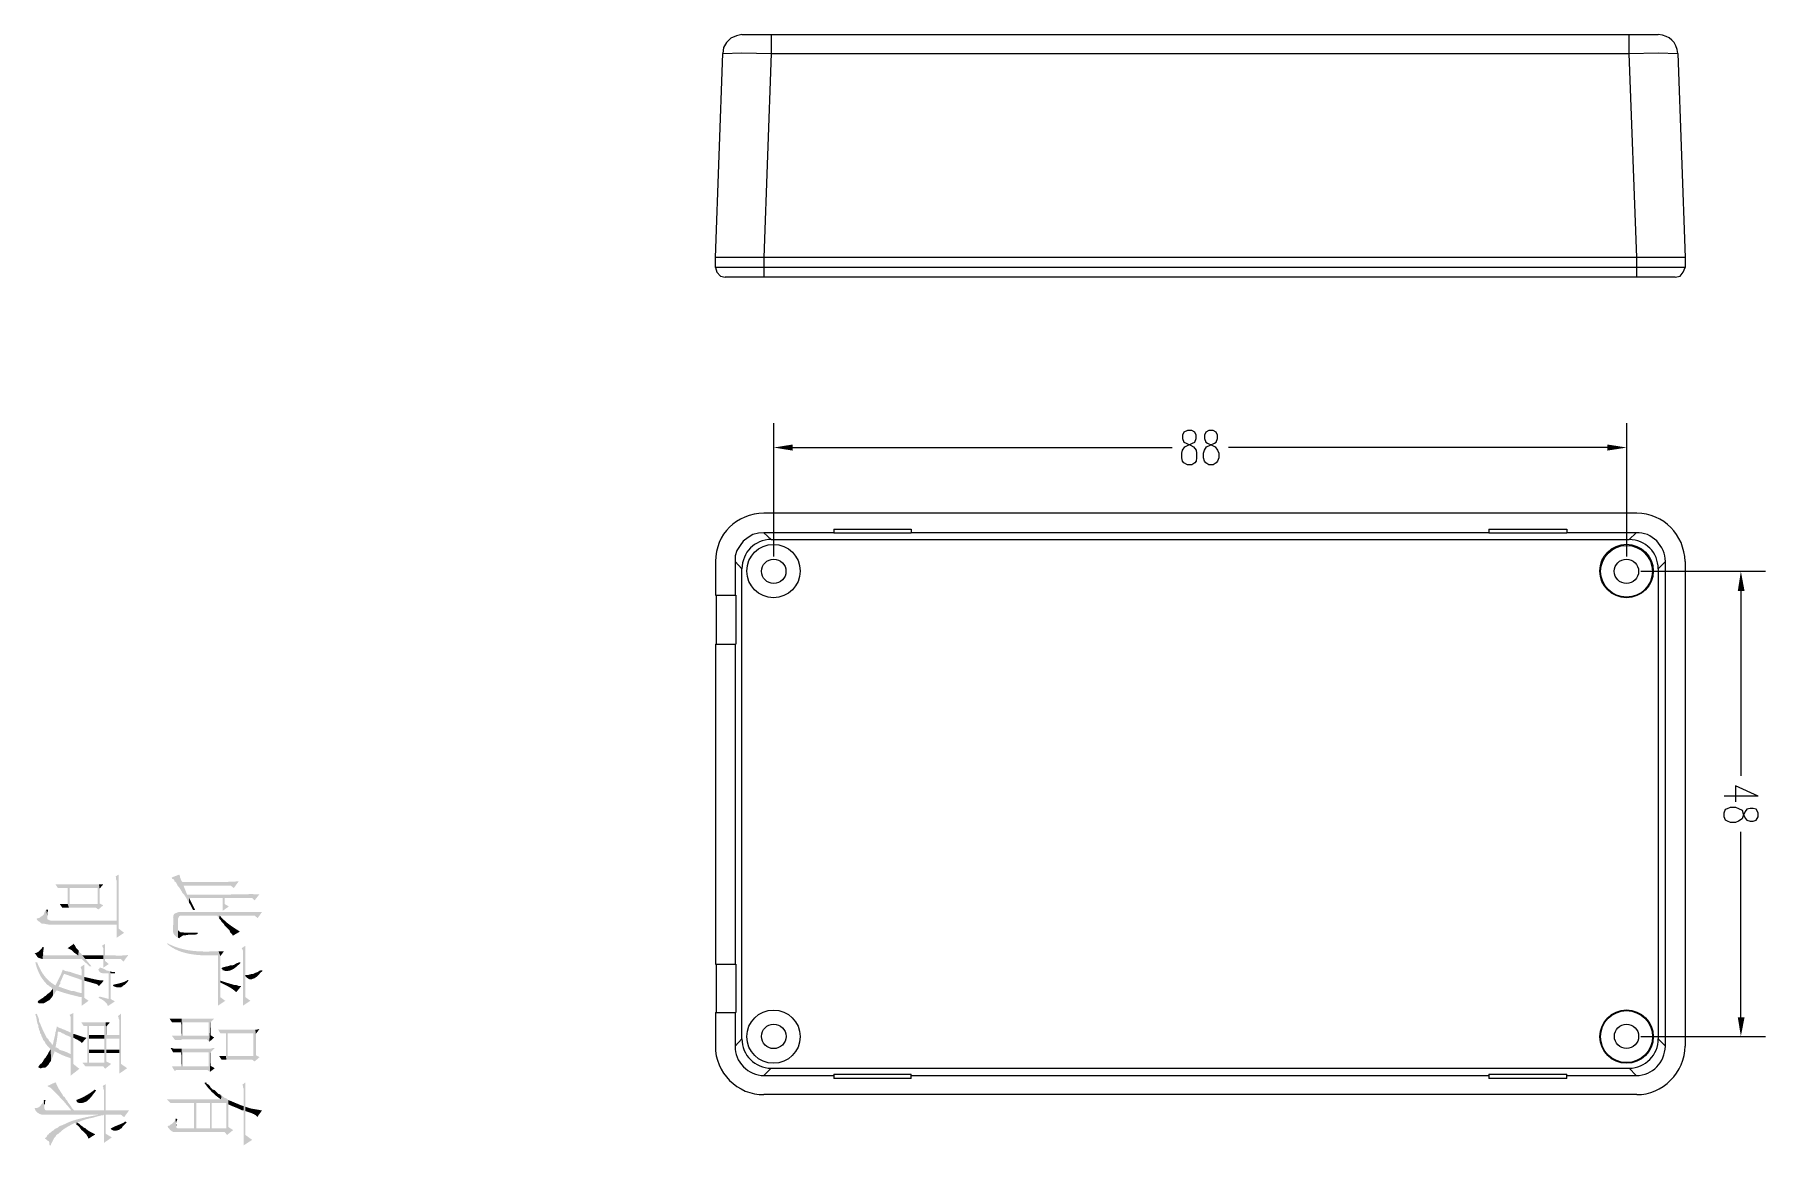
# Model space of a CAD drawing. Header units: millimetres. Extents: x 0 to 168, y 0 to 262.
# Drawn here: x 0 to 119.5, y 55.8 to 132.5 of the extents above; entities that cross this region are included whole.
import ezdxf

# ---------------------------------------------------------------- set-up
doc = ezdxf.new("R2010")
doc.units = ezdxf.units.MM

msp = doc.modelspace()

# ---------------------------------------------------------------- hatches: boundary and pattern name
h = msp.add_hatch(color=0)
h.dxf.hatch_style = 2
h.paths.add_polyline_path([(52.366333, 104.224842), (52.366333, 103.801509), (51.054, 104.013175)])
h = msp.add_hatch(color=0)
h.dxf.hatch_style = 2
h.paths.add_polyline_path([(108.627333, 104.224842), (108.627333, 103.801509), (109.982, 104.013175)])
h = msp.add_hatch(color=0)
h.dxf.hatch_style = 2
h.paths.add_polyline_path([(118.11, 94.107175), (117.644333, 94.107175), (117.856, 95.461842)])
h = msp.add_hatch(color=0)
h.dxf.hatch_style = 2
h.paths.add_polyline_path([(6.180667, 70.485175), (5.799667, 70.781509), (5.799667, 74.506842), (5.588, 74.379842), (5.630333, 74.295175), (5.630333, 74.168175), (5.672667, 74.083509), (5.672667, 70.146509)])
h = msp.add_hatch(color=0)
h.dxf.hatch_style = 2
h.paths.add_polyline_path([(14.097, 74.041175), (13.626011, 74.013644), (13.143723, 73.998792), (12.653522, 73.993457), (12.158795, 73.994476), (11.662926, 73.998687), (11.169303, 74.002926), (10.68131, 74.004032), (10.202333, 73.998842), (10.117667, 74.125842), (10.075333, 74.252842), (10.033, 74.337509), (10.033, 74.422175), (9.990667, 74.464509), (9.990667, 74.506842), (9.440333, 74.295175), (9.482667, 74.295175), (9.482667, 74.252842), (9.525, 74.210509), (9.567333, 74.210509), (9.652, 74.125842), (9.652, 74.041175), (9.736667, 73.998842), (9.779, 73.956509), (9.906, 73.702509), (10.009816, 73.587663), (10.092531, 73.460812), (10.166648, 73.327809), (10.244667, 73.194509), (10.287, 73.744842), (13.546667, 73.744842), (13.758333, 73.575509)])
h = msp.add_hatch(color=0)
h.dxf.hatch_style = 2
h.paths.add_polyline_path([(4.402667, 72.093842), (4.360333, 72.474842), (2.413, 72.474842), (2.413, 73.829509), (1.439333, 73.829509), (1.608667, 73.575509), (2.286, 73.575509), (2.286, 72.474842), (2.370667, 72.220842), (4.233333, 72.220842)])
h = msp.add_hatch(color=0)
h.dxf.hatch_style = 2
h.paths.add_polyline_path([(4.741333, 72.390175), (4.487333, 72.517175), (4.487333, 73.533175), (4.445, 73.829509), (2.413, 73.829509), (2.413, 73.575509), (4.360333, 73.575509), (4.360333, 72.474842), (4.402667, 72.093842)])
h = msp.add_hatch(color=0)
h.dxf.hatch_style = 2
h.paths.add_polyline_path([(4.741333, 73.829509), (4.445, 73.829509), (4.487333, 73.533175)])
h = msp.add_hatch(color=0)
h.dxf.hatch_style = 2
h.paths.add_polyline_path([(13.419667, 72.305509), (13.123333, 72.474842), (13.123333, 72.898175), (13.081, 73.109842), (10.541, 73.109842), (10.287, 73.744842), (10.244667, 73.194509), (10.329333, 73.109842), (10.498667, 72.855842), (10.583333, 72.686509), (10.668, 72.559509), (10.668, 72.898175), (12.996333, 72.898175), (12.996333, 72.009175)])
h = msp.add_hatch(color=0)
h.dxf.hatch_style = 2
h.paths.add_polyline_path([(15.536333, 73.152175), (14.911884, 73.155135), (14.307079, 73.150985), (13.703068, 73.136846), (13.081, 73.109842), (13.123333, 72.898175), (15.028333, 72.898175), (15.197667, 72.728842)])
h = msp.add_hatch(color=0)
h.dxf.hatch_style = 2
h.paths.add_polyline_path([(5.672667, 71.035509), (5.672667, 71.331842), (1.100667, 71.331842), (0.973667, 71.374175), (0.889, 71.416509), (0.889, 71.543509), (0.804333, 72.093842), (0.719667, 71.966842), (0.677333, 71.882175), (0.635, 71.755175), (0.550333, 71.670509), (0.46175, 71.611783), (0.408533, 71.572844), (0.378096, 71.548407), (0.357849, 71.53319), (0.335204, 71.521908), (0.297574, 71.509278), (0.232368, 71.490017), (0.127, 71.458842), (0.169333, 71.374175), (0.254, 71.289509), (0.338667, 71.247175), (0.423333, 71.162509), (0.508, 71.120175), (0.667196, 71.108037), (0.825103, 71.079429), (0.983208, 71.050028), (1.143, 71.035509)])
h = msp.add_hatch(color=0)
h.dxf.hatch_style = 2
h.paths.add_polyline_path([(0.931333, 72.093842), (0.804333, 72.093842), (0.889, 71.543509), (0.889, 71.924509), (0.931333, 72.009175)])
h = msp.add_hatch(color=0)
h.dxf.hatch_style = 2
h.paths.add_polyline_path([(2.370667, 72.220842), (2.286, 72.474842), (1.735667, 72.474842), (1.905, 72.220842), (2.201333, 72.220842)])
h = msp.add_hatch(color=0)
h.dxf.hatch_style = 2
h.paths.add_polyline_path([(15.705667, 71.924509), (9.948333, 71.924509), (9.867429, 71.886766), (9.795933, 71.860364), (9.733897, 71.838219), (9.681369, 71.813251), (9.638399, 71.778378), (9.605036, 71.726518), (9.581331, 71.650588), (9.567333, 71.543509), (9.580411, 71.433337), (9.585025, 71.324868), (9.58322, 71.218389), (9.57704, 71.114189), (9.568531, 71.012556), (9.559737, 70.91378), (9.552703, 70.818147), (9.549474, 70.725946), (9.552095, 70.637466), (9.56261, 70.552995), (9.583065, 70.472822), (9.615504, 70.397234), (9.661972, 70.326521), (9.724514, 70.26097), (9.805175, 70.20087), (9.906, 70.146509), (9.906, 71.458842), (9.990667, 71.628175), (10.075333, 71.670509), (12.615333, 71.670509), (12.657667, 71.585842), (12.742333, 71.501175), (12.784667, 71.670509), (15.197667, 71.670509), (15.409333, 71.501175)])
h = msp.add_hatch(color=0)
h.dxf.hatch_style = 2
h.paths.add_polyline_path([(11.091333, 72.051509), (10.668, 72.898175), (10.668, 72.559509), (10.752667, 72.432509), (10.922, 72.093842), (10.964333, 72.051509)])
h = msp.add_hatch(color=0)
h.dxf.hatch_style = 2
h.paths.add_polyline_path([(11.260667, 70.400509), (11.260667, 70.485175), (10.329333, 70.485175), (10.244667, 70.527509), (10.075333, 70.527509), (9.948333, 70.612175), (9.906, 70.654509), (9.906, 71.458842), (9.906, 70.146509), (9.990667, 70.104175), (10.075333, 70.188842), (10.202333, 70.273509), (10.287, 70.315842), (10.414, 70.315842), (10.526014, 70.334706), (10.612404, 70.347559), (10.682077, 70.355467), (10.743935, 70.359498), (10.806886, 70.360718), (10.879832, 70.360193), (10.97168, 70.35899), (11.091333, 70.358175)])
h = msp.add_hatch(color=0)
h.dxf.hatch_style = 2
h.paths.add_polyline_path([(14.181667, 70.569842), (13.967424, 70.705834), (13.777549, 70.827844), (13.605516, 70.94309), (13.444802, 71.058792), (13.288884, 71.182166), (13.131238, 71.320432), (12.96534, 71.480806), (12.784667, 71.670509), (12.742333, 71.501175), (12.784667, 71.416509), (12.869333, 71.331842), (12.911667, 71.247175), (13.081, 71.077842), (13.123333, 70.993175), (13.462, 70.654509), (13.504333, 70.527509), (13.631333, 70.400509), (13.673667, 70.315842), (13.673667, 70.273509)])
h = msp.add_hatch(color=0)
h.dxf.hatch_style = 2
h.paths.add_polyline_path([(0.635, 69.511509), (0.550333, 69.511509), (0.508, 69.426842), (0.254, 69.172842), (0.084667, 69.088175), (0, 69.088175), (0.096848, 68.962492), (0.156385, 68.876922), (0.19326, 68.821804), (0.222118, 68.787476), (0.257607, 68.764278), (0.314375, 68.742547), (0.407068, 68.712622), (0.550333, 68.664842), (0.592667, 69.172842), (0.592667, 69.257509), (0.635, 69.384509)])
h = msp.add_hatch(color=0)
h.dxf.hatch_style = 2
h.paths.add_polyline_path([(3.048, 69.257509), (2.878667, 69.426842), (2.794, 69.596175), (2.709333, 69.680842), (2.709333, 69.723175), (2.286, 69.426842), (2.54, 69.299842), (2.709333, 69.130509), (2.963333, 68.961175), (3.005667, 68.918842)])
h = msp.add_hatch(color=0)
h.dxf.hatch_style = 2
h.paths.add_polyline_path([(5.122333, 68.326175), (4.868333, 68.537842), (4.868333, 69.723175), (4.656667, 69.596175), (4.741333, 69.426842), (4.741333, 68.072175)])
h = msp.add_hatch(color=0)
h.dxf.hatch_style = 2
h.paths.add_polyline_path([(13.165667, 65.786175), (12.827, 66.040175), (12.827, 68.876509), (12.7, 69.215175), (12.240444, 69.195317), (11.793471, 69.188535), (11.356454, 69.200199), (10.926762, 69.23568), (10.501767, 69.300348), (10.078839, 69.399573), (9.655349, 69.538725), (9.228667, 69.723175), (9.228667, 69.765509), (9.144, 69.723175), (9.330575, 69.577914), (9.524839, 69.451128), (9.726087, 69.341571), (9.933616, 69.248), (10.146722, 69.169169), (10.364701, 69.103833), (10.586849, 69.050748), (10.812462, 69.008668), (11.040838, 68.976349), (11.271271, 68.952545), (11.503058, 68.936013), (11.735495, 68.925506), (11.967878, 68.919781), (12.199503, 68.917591), (12.429668, 68.917693), (12.657667, 68.918842), (12.657667, 65.447509)])
h = msp.add_hatch(color=0)
h.dxf.hatch_style = 2
h.paths.add_polyline_path([(14.901333, 65.786175), (14.562667, 66.040175), (14.562667, 69.596175), (14.308667, 69.426842), (14.393333, 69.257509), (14.393333, 65.447509)])
h = msp.add_hatch(color=0)
h.dxf.hatch_style = 2
h.paths.add_polyline_path([(3.259667, 66.040175), (3.259667, 66.336509), (3.132667, 66.336509), (2.963333, 66.378842), (2.709333, 66.463509), (2.54, 66.463509), (1.905, 66.675175), (1.820333, 66.717509), (1.693333, 66.759842), (1.651, 66.759842), (1.608667, 67.183175), (1.439333, 66.844509), (1.203635, 66.99696), (0.997115, 67.161297), (0.816178, 67.338525), (0.657225, 67.529647), (0.516661, 67.735669), (0.390889, 67.957594), (0.276312, 68.196428), (0.169333, 68.453175), (0.042333, 68.453175), (0.091691, 68.282742), (0.134375, 68.141959), (0.174232, 68.02145), (0.215106, 67.911838), (0.260842, 67.803747), (0.315284, 67.687802), (0.382277, 67.554625), (0.465667, 67.394842), (0.628121, 67.17881), (0.804333, 66.971509), (0.889, 66.886842), (0.973667, 66.844509), (1.058333, 66.759842), (1.143, 66.717509), (1.227667, 66.632842), (1.27, 66.632842), (1.27, 66.167175), (1.354667, 66.251842), (1.397, 66.336509), (1.481667, 66.463509), (1.524, 66.505842), (1.748968, 66.426971), (1.956643, 66.359858), (2.153016, 66.301575), (2.344076, 66.249196), (2.535814, 66.199793), (2.734221, 66.15044), (2.945286, 66.09821), (3.175, 66.040175)])
h = msp.add_hatch(color=0)
h.dxf.hatch_style = 2
h.paths.add_polyline_path([(3.937, 68.156842), (3.302, 68.918842), (3.217333, 69.045842), (3.090333, 69.130509), (3.048, 69.257509), (3.005667, 68.918842), (0.719667, 68.918842), (0.635, 68.961175), (0.635, 69.003509), (0.592667, 69.088175), (0.592667, 69.172842), (0.550333, 68.664842), (3.259667, 68.664842), (3.81, 68.156842)])
h = msp.add_hatch(color=0)
h.dxf.hatch_style = 2
h.paths.add_polyline_path([(3.725333, 65.786175), (3.429, 65.997842), (3.429, 68.283842), (3.175, 68.114509), (3.259667, 67.902842), (3.259667, 65.447509)])
h = msp.add_hatch(color=0)
h.dxf.hatch_style = 2
h.paths.add_polyline_path([(4.741333, 68.664842), (4.741333, 68.918842), (3.302, 68.918842), (3.513667, 68.664842)])
h = msp.add_hatch(color=0)
h.dxf.hatch_style = 2
h.paths.add_polyline_path([(6.477, 68.961175), (6.320222, 68.933109), (6.130693, 68.918147), (5.91846, 68.912992), (5.693569, 68.914344), (5.466064, 68.918904), (5.245993, 68.923373), (5.043401, 68.924452), (4.868333, 68.918842), (4.868333, 68.664842), (5.969, 68.664842), (6.138333, 68.495509)])
h = msp.add_hatch(color=0)
h.dxf.hatch_style = 2
h.paths.add_polyline_path([(13.081, 69.215175), (12.7, 69.215175), (12.827, 68.876509)])
h = msp.add_hatch(color=0)
h.dxf.hatch_style = 2
h.paths.add_polyline_path([(14.224, 68.410842), (14.139333, 68.453175), (14.054667, 68.410842), (13.927667, 68.368509), (13.800667, 68.283842), (13.673667, 68.241509), (13.546667, 68.241509), (13.292667, 68.156842), (13.250333, 68.156842), (13.081, 68.114509), (12.954, 68.072175), (12.911667, 68.029842), (12.911667, 67.987509), (12.996333, 67.945175), (12.996333, 67.902842), (13.179208, 67.851889), (13.353306, 67.848768), (13.518813, 67.885913), (13.675916, 67.955759), (13.8248, 68.05074), (13.965651, 68.163291), (14.098656, 68.285847)])
h = msp.add_hatch(color=0)
h.dxf.hatch_style = 2
h.paths.add_polyline_path([(3.259667, 67.225509), (3.259667, 67.521842), (2.921397, 67.62278), (2.582333, 67.733509), (2.503667, 67.767592), (2.421649, 67.790344), (2.337852, 67.806341), (2.253853, 67.82016), (2.171227, 67.836376), (2.091548, 67.859566), (2.016392, 67.894307), (1.947333, 67.945175), (1.905, 67.818175), (1.862667, 67.733509), (1.820333, 67.606509), (1.608667, 67.183175), (1.651, 66.759842), (1.735667, 66.929175), (1.778, 66.971509), (1.778, 67.098509), (1.820333, 67.183175), (1.882279, 67.305743), (1.926167, 67.416009), (1.970054, 67.526274), (2.032, 67.648842)])
h = msp.add_hatch(color=0)
h.dxf.hatch_style = 2
h.paths.add_polyline_path([(4.783667, 67.183175), (4.443214, 67.215719), (4.10554, 67.279748), (3.768262, 67.358991), (3.429, 67.437175), (3.429, 67.479509), (3.429, 67.183175), (4.318, 66.929175), (4.445, 66.802175)])
h = msp.add_hatch(color=0)
h.dxf.hatch_style = 2
h.paths.add_polyline_path([(5.207, 67.818175), (5.08, 67.860509), (4.995333, 67.860509), (4.868333, 67.945175), (4.699, 68.029842), (4.572, 68.072175), (4.487333, 68.072175), (4.487333, 68.029842), (4.402667, 67.945175), (4.452935, 67.831934), (4.520522, 67.757056), (4.602437, 67.713003), (4.695693, 67.692234), (4.797299, 67.687206), (4.904267, 67.690381), (5.013608, 67.694218), (5.122333, 67.691175), (5.122333, 65.913175)])
h = msp.add_hatch(color=0)
h.dxf.hatch_style = 2
h.paths.add_polyline_path([(5.545667, 65.743842), (5.249333, 65.913175), (5.249333, 67.691175), (5.207, 67.818175), (5.122333, 65.913175), (4.487333, 66.082509), (4.402667, 65.997842), (4.656667, 65.870842), (4.783667, 65.786175), (4.995333, 65.574509), (5.037667, 65.489842), (5.037667, 65.405175)])
h = msp.add_hatch(color=0)
h.dxf.hatch_style = 2
h.paths.add_polyline_path([(5.545667, 67.691175), (5.545667, 67.775842), (5.376333, 67.775842), (5.207, 67.818175), (5.249333, 67.691175)])
h = msp.add_hatch(color=0)
h.dxf.hatch_style = 2
h.paths.add_polyline_path([(6.519333, 67.183175), (6.434667, 67.225509), (6.311631, 67.150576), (6.185727, 67.092175), (6.057821, 67.046698), (5.928783, 67.010535), (5.799481, 66.980077), (5.670782, 66.951714), (5.543554, 66.921839), (5.418667, 66.886842), (5.418667, 66.844509), (5.461, 66.802175), (5.545667, 66.759842), (5.672667, 66.717509), (5.969, 66.717509), (6.096, 66.802175), (6.138333, 66.844509), (6.223, 66.886842), (6.392333, 67.056175), (6.477, 67.183175)])
h = msp.add_hatch(color=0)
h.dxf.hatch_style = 2
h.paths.add_polyline_path([(14.266333, 66.802175), (14.097, 66.802175), (14.012333, 66.844509), (13.885333, 66.886842), (13.758333, 66.886842), (13.290285, 67.030775), (12.827, 67.183175), (12.827, 67.056175), (12.958839, 66.990116), (13.103705, 66.917302), (13.255904, 66.838452), (13.409745, 66.754286), (13.559534, 66.665522), (13.699579, 66.572881), (13.824188, 66.477081), (13.927667, 66.378842)])
h = msp.add_hatch(color=0)
h.dxf.hatch_style = 2
h.paths.add_polyline_path([(15.748, 67.860509), (15.663333, 67.902842), (15.536333, 67.860509), (15.409333, 67.775842), (15.282333, 67.733509), (15.113, 67.648842), (15.028333, 67.648842), (14.859, 67.606509), (14.732, 67.564175), (14.562667, 67.564175), (14.562667, 67.479509), (14.647333, 67.394842), (14.774333, 67.310175), (14.859, 67.267842), (14.986, 67.267842), (15.070667, 67.310175), (15.168085, 67.338471), (15.256553, 67.38573), (15.337968, 67.4475), (15.414228, 67.519328), (15.48723, 67.596762), (15.558873, 67.67535), (15.631052, 67.750638), (15.705667, 67.818175)])
h = msp.add_hatch(color=0)
h.dxf.hatch_style = 2
h.paths.add_polyline_path([(1.27, 66.167175), (1.27, 66.632842), (1.165913, 66.501813), (1.094333, 66.418777), (1.044804, 66.369385), (1.006872, 66.339287), (0.97008, 66.314133), (0.923975, 66.279574), (0.8581, 66.22126), (0.762, 66.124842), (0.677333, 66.082509), (0.592667, 65.997842), (0.508, 65.955509), (0.254, 65.786175), (0.211667, 65.701509), (0.296333, 65.616842), (0.635, 65.616842), (0.719667, 65.659175), (0.841753, 65.736126), (0.923908, 65.783513), (0.977728, 65.812685), (1.014809, 65.834991), (1.046747, 65.861778), (1.085139, 65.904394), (1.14158, 65.974189), (1.227667, 66.082509)])
h = msp.add_hatch(color=0)
h.dxf.hatch_style = 2
h.paths.add_polyline_path([(2.497667, 61.806842), (2.497667, 63.584842), (2.497667, 62.103175), (2.409219, 62.139932), (2.334799, 62.173918), (2.268688, 62.205805), (2.20517, 62.236261), (2.138526, 62.265956), (2.063039, 62.29556), (1.972992, 62.325744), (1.862667, 62.357175), (1.735667, 62.399509), (1.651, 62.484175), (1.481667, 62.568842), (1.439333, 62.568842), (1.439333, 63.627175), (1.432115, 63.537335), (1.412875, 63.429085), (1.385631, 63.30859), (1.354402, 63.182014), (1.323206, 63.05552), (1.296061, 62.935273), (1.276987, 62.827437), (1.27, 62.738175), (1.185333, 62.780509), (1.143, 62.865175), (1.016, 62.992175), (0.931333, 63.161509), (0.846667, 63.203842), (0.635, 63.627175), (0.569516, 63.765122), (0.501121, 63.920334), (0.436166, 64.077132), (0.381, 64.219842), (0.296333, 64.389175), (0.296333, 64.516175), (0.254, 64.643175), (0.211667, 64.727842), (0.169333, 64.854842), (0.169333, 64.897175), (0.042333, 64.854842), (0.082031, 64.755352), (0.109885, 64.652783), (0.129925, 64.549279), (0.146182, 64.446987), (0.162688, 64.348051), (0.183472, 64.254618), (0.212566, 64.168833), (0.254, 64.092842), (0.254, 63.965842), (0.296333, 63.881175), (0.296333, 63.796509), (0.381, 63.627175), (0.381, 63.542509), (0.423333, 63.500175), (0.465667, 63.415509), (0.465667, 63.330842), (0.508, 63.288509), (0.550333, 63.203842), (0.592667, 63.076842), (0.677333, 62.992175), (0.762, 62.822842), (0.846667, 62.738175), (0.889, 62.653509), (1.100667, 62.441842), (1.143, 61.679842), (1.185333, 61.764509), (1.227667, 61.891509), (1.27, 61.976175), (1.312333, 62.103175), (1.354667, 62.187842), (1.354667, 62.314842), (1.592858, 62.184683), (1.870869, 62.052508), (2.155362, 61.935082), (2.413, 61.849175)])
h = msp.add_hatch(color=0)
h.dxf.hatch_style = 2
h.paths.add_polyline_path([(3.090333, 61.087175), (2.667, 61.425842), (2.667, 64.939509), (2.413, 64.812509), (2.497667, 64.643175), (2.497667, 60.621509)])
h = msp.add_hatch(color=0)
h.dxf.hatch_style = 2
h.paths.add_polyline_path([(6.392333, 61.129509), (5.969, 61.425842), (5.969, 64.897175), (5.757333, 64.727842), (5.799667, 64.643175), (5.799667, 64.558509), (5.842, 64.473842), (5.842, 60.748509)])
h = msp.add_hatch(color=0)
h.dxf.hatch_style = 2
h.paths.add_polyline_path([(10.16, 64.558509), (9.313333, 64.558509), (9.482667, 64.304509), (10.117667, 64.304509), (10.117667, 63.373175)])
h = msp.add_hatch(color=0)
h.dxf.hatch_style = 2
h.paths.add_polyline_path([(12.065, 64.558509), (10.16, 64.558509), (10.117667, 63.373175), (9.482667, 63.373175), (9.694333, 63.076842), (10.075333, 63.076842), (10.202333, 63.119175), (10.244667, 64.304509), (12.022667, 64.304509), (12.022667, 63.373175)])
h = msp.add_hatch(color=0)
h.dxf.hatch_style = 2
h.paths.add_polyline_path([(12.403667, 64.558509), (12.065, 64.558509), (12.022667, 63.373175), (10.244667, 63.373175), (10.244667, 64.304509), (10.202333, 63.119175), (11.049, 63.119175), (11.895667, 63.119175), (12.065, 62.949842), (12.149667, 64.304509)])
h = msp.add_hatch(color=0)
h.dxf.hatch_style = 2
h.paths.add_polyline_path([(118.11, 64.643175), (117.644333, 64.643175), (117.856, 63.330842)])
h = msp.add_hatch(color=0)
h.dxf.hatch_style = 2
h.paths.add_polyline_path([(2.497667, 63.584842), (2.328333, 63.669509), (2.201333, 63.711842), (2.032, 63.796509), (1.905, 63.838842), (1.820333, 63.881175), (1.693333, 63.923509), (1.608667, 63.965842), (1.566333, 64.008175), (1.524, 64.008175), (1.524, 63.923509), (1.481667, 63.796509), (1.481667, 63.711842), (1.439333, 63.627175), (1.439333, 62.568842), (1.464088, 62.683621), (1.490596, 62.817418), (1.517468, 62.963981), (1.543315, 63.117059), (1.566747, 63.270401), (1.586376, 63.417758), (1.600812, 63.552877), (1.608667, 63.669509), (1.778, 63.627175), (1.905, 63.542509), (2.032, 63.500175), (2.159, 63.415509), (2.286, 63.373175), (2.455333, 63.288509), (2.497667, 63.288509), (2.497667, 62.103175)])
h = msp.add_hatch(color=0)
h.dxf.hatch_style = 2
h.paths.add_polyline_path([(3.598333, 63.246175), (3.512143, 63.247004), (3.40365, 63.268946), (3.279686, 63.305861), (3.147086, 63.351612), (3.012684, 63.400057), (2.883313, 63.445059), (2.765807, 63.480478), (2.667, 63.500175), (2.667, 63.246175), (2.822906, 63.157374), (2.979208, 63.082134), (3.127573, 62.993663), (3.259667, 62.865175)])
h = msp.add_hatch(color=0)
h.dxf.hatch_style = 2
h.paths.add_polyline_path([(3.683, 64.304509), (3.217333, 64.304509), (3.386667, 64.050509), (3.640667, 64.050509), (3.640667, 61.510509)])
h = msp.add_hatch(color=0)
h.dxf.hatch_style = 2
h.paths.add_polyline_path([(5.291667, 61.425842), (4.953, 61.595175), (4.953, 63.161509), (4.910667, 64.304509), (3.683, 64.304509), (3.640667, 61.510509), (3.302, 61.510509), (3.513667, 61.256509), (3.725333, 61.256509), (3.767667, 64.050509), (4.826, 64.050509), (4.826, 61.510509), (4.868333, 61.087175)])
h = msp.add_hatch(color=0)
h.dxf.hatch_style = 2
h.paths.add_polyline_path([(4.868333, 61.087175), (4.826, 61.510509), (3.767667, 61.510509), (3.767667, 64.050509), (3.725333, 61.256509), (4.741333, 61.256509)])
h = msp.add_hatch(color=0)
h.dxf.hatch_style = 2
h.paths.add_polyline_path([(4.826, 63.415509), (3.767667, 63.415509), (3.767667, 63.161509), (4.826, 63.161509), (4.826, 62.399509)])
h = msp.add_hatch(color=0)
h.dxf.hatch_style = 2
h.paths.add_polyline_path([(4.826, 62.187842), (4.826, 63.415509), (4.826, 62.399509), (3.767667, 62.399509), (3.767667, 63.415509), (3.767667, 62.187842)])
h = msp.add_hatch(color=0)
h.dxf.hatch_style = 2
h.paths.add_polyline_path([(5.207, 64.304509), (4.910667, 64.304509), (4.953, 63.161509), (4.953, 64.008175)])
h = msp.add_hatch(color=0)
h.dxf.hatch_style = 2
h.paths.add_polyline_path([(5.842, 63.415509), (4.953, 63.415509), (4.953, 64.008175), (4.953, 63.161509), (5.842, 63.161509), (5.842, 62.399509)])
h = msp.add_hatch(color=0)
h.dxf.hatch_style = 2
h.paths.add_polyline_path([(5.842, 62.187842), (5.842, 63.415509), (5.842, 62.399509), (4.953, 62.399509), (4.953, 62.187842)])
h = msp.add_hatch(color=0)
h.dxf.hatch_style = 2
h.paths.add_polyline_path([(12.403667, 63.246175), (12.149667, 63.415509), (12.149667, 64.304509), (12.065, 62.949842)])
h = msp.add_hatch(color=0)
h.dxf.hatch_style = 2
h.paths.add_polyline_path([(15.197667, 61.595175), (15.113, 61.976175), (13.335, 61.976175), (13.335, 63.796509), (12.7, 63.796509), (12.657667, 63.838842), (12.827, 63.542509), (13.208, 63.542509), (13.208, 61.976175), (13.250333, 61.722175), (15.028333, 61.722175)])
h = msp.add_hatch(color=0)
h.dxf.hatch_style = 2
h.paths.add_polyline_path([(15.536333, 61.891509), (15.282333, 62.018509), (15.282333, 63.500175), (15.24, 63.796509), (13.335, 63.796509), (13.335, 63.542509), (15.113, 63.542509), (15.113, 61.976175), (15.197667, 61.595175)])
h = msp.add_hatch(color=0)
h.dxf.hatch_style = 2
h.paths.add_polyline_path([(15.536333, 63.838842), (15.367, 63.796509), (15.24, 63.796509), (15.282333, 63.500175)])
h = msp.add_hatch(color=0)
h.dxf.hatch_style = 2
h.paths.add_polyline_path([(1.143, 61.679842), (1.100667, 62.441842), (0.991791, 62.254781), (0.887677, 62.06825), (0.773642, 61.888598), (0.635, 61.722175), (0.594031, 61.628579), (0.5461, 61.5539), (0.493737, 61.49298), (0.439473, 61.440659), (0.385837, 61.391777), (0.335359, 61.341175), (0.29057, 61.283694), (0.254, 61.214175), (0.296333, 61.171842), (0.381, 61.129509), (0.465667, 61.129509), (0.592667, 61.171842), (0.719667, 61.171842), (0.804333, 61.214175), (0.869909, 61.272811), (0.916914, 61.322969), (0.950557, 61.367313), (0.976048, 61.408512), (0.998595, 61.449231), (1.023408, 61.492137), (1.055696, 61.539896), (1.100667, 61.595175)])
h = msp.add_hatch(color=0)
h.dxf.hatch_style = 2
h.paths.add_polyline_path([(10.16, 62.484175), (9.609667, 62.484175), (9.482667, 62.526509), (9.398, 62.526509), (9.567333, 62.230175), (10.117667, 62.230175), (10.117667, 61.256509)])
h = msp.add_hatch(color=0)
h.dxf.hatch_style = 2
h.paths.add_polyline_path([(12.065, 62.484175), (10.16, 62.484175), (10.117667, 61.256509), (9.482667, 61.256509), (9.652, 60.960175), (9.736667, 60.960175), (9.779, 61.002509), (10.202333, 61.002509), (10.244667, 62.230175), (12.022667, 62.230175), (12.022667, 61.256509)])
h = msp.add_hatch(color=0)
h.dxf.hatch_style = 2
h.paths.add_polyline_path([(12.446, 62.526509), (12.319, 62.526509), (12.192, 62.484175), (12.065, 62.484175), (12.022667, 61.256509), (10.244667, 61.256509), (10.244667, 62.230175), (10.202333, 61.002509), (11.006667, 61.002509), (11.938, 61.002509), (12.107333, 60.875509), (12.149667, 62.230175)])
h = msp.add_hatch(color=0)
h.dxf.hatch_style = 2
h.paths.add_polyline_path([(12.446, 61.129509), (12.149667, 61.298842), (12.149667, 62.230175), (12.107333, 60.875509)])
h = msp.add_hatch(color=0)
h.dxf.hatch_style = 2
h.paths.add_polyline_path([(13.250333, 61.722175), (13.208, 61.976175), (12.742333, 61.976175), (12.911667, 61.722175), (13.123333, 61.722175)])
h = msp.add_hatch(color=0)
h.dxf.hatch_style = 2
h.paths.add_polyline_path([(2.582333, 58.377842), (2.491019, 58.527315), (2.402946, 58.639647), (2.3199, 58.748077), (2.243667, 58.885842), (2.159, 58.970509), (2.074333, 59.139842), (1.989667, 59.182175), (1.947333, 59.266842), (1.651, 59.732509), (1.625757, 59.775514), (1.598282, 59.83095), (1.569517, 59.894018), (1.540404, 59.959918), (1.511887, 60.02385), (1.484908, 60.081014), (1.460409, 60.126612), (1.439333, 60.155842), (0.889, 59.901842), (0.944569, 59.856119), (0.986879, 59.829148), (1.021426, 59.812793), (1.053703, 59.798919), (1.089205, 59.779389), (1.133425, 59.746068), (1.191859, 59.69082), (1.27, 59.605509), (1.693333, 59.182175), (1.798323, 59.063278), (1.907514, 58.953311), (2.015447, 58.841359), (2.116667, 58.716509), (2.335212, 58.463038), (2.54, 58.208509)])
h = msp.add_hatch(color=0)
h.dxf.hatch_style = 2
h.paths.add_polyline_path([(5.334, 56.345842), (4.910667, 56.599842), (4.910667, 60.028842), (4.699, 59.901842), (4.741333, 59.817175), (4.741333, 59.732509), (4.783667, 59.605509), (4.783667, 55.964842)])
h = msp.add_hatch(color=0)
h.dxf.hatch_style = 2
h.paths.add_polyline_path([(12.911667, 59.224509), (12.827, 59.266842), (12.827, 59.309175), (12.7, 59.351509), (12.446, 59.605509), (12.319, 59.647842), (12.149667, 59.817175), (12.107333, 59.901842), (12.022667, 59.986509), (11.938, 60.028842), (11.853333, 60.113509), (11.853333, 60.155842), (11.726333, 60.113509), (11.96044, 59.798638), (12.243991, 59.488166), (12.554463, 59.204615), (12.869333, 58.970509)])
h = msp.add_hatch(color=0)
h.dxf.hatch_style = 2
h.paths.add_polyline_path([(15.028333, 56.176509), (14.562667, 56.515175), (14.562667, 60.155842), (14.351, 59.986509), (14.393333, 59.901842), (14.393333, 59.817175), (14.435667, 59.732509), (14.435667, 55.795509)])
h = msp.add_hatch(color=0)
h.dxf.hatch_style = 2
h.paths.add_polyline_path([(4.783667, 57.912175), (4.783667, 58.208509), (2.751667, 58.208509), (2.582333, 58.377842), (2.54, 58.208509), (0.804333, 58.208509), (0.719667, 58.250842), (0.677333, 58.335509), (0.677333, 58.420175), (0.635, 58.928175), (0.592667, 58.801175), (0.550333, 58.716509), (0.465667, 58.631842), (0.423333, 58.547175), (0.337145, 58.463815), (0.233892, 58.405755), (0.119526, 58.376072), (0, 58.377842), (0.036678, 58.260813), (0.1016, 58.149639), (0.189805, 58.057316), (0.296333, 57.996842), (0.381, 57.954509), (0.508, 57.912175), (4.402667, 57.912175), (4.445, 57.827509), (4.614333, 57.869842), (4.741333, 57.869842)])
h = msp.add_hatch(color=0)
h.dxf.hatch_style = 2
h.paths.add_polyline_path([(0.762, 58.928175), (0.635, 58.928175), (0.677333, 58.420175), (0.677333, 58.589509), (0.719667, 58.674175), (0.719667, 58.801175)])
h = msp.add_hatch(color=0)
h.dxf.hatch_style = 2
h.paths.add_polyline_path([(4.233333, 59.605509), (4.148667, 59.647842), (3.851407, 59.42665), (3.541977, 59.234298), (3.218392, 59.068801), (2.878667, 58.928175), (2.915001, 58.824221), (2.983475, 58.758131), (3.075678, 58.724312), (3.183202, 58.71717), (3.297639, 58.731112), (3.410578, 58.760545), (3.513613, 58.799875), (3.598333, 58.843509), (3.776481, 58.995197), (3.933428, 59.177016), (4.081578, 59.371997), (4.233333, 59.563175)])
h = msp.add_hatch(color=0)
h.dxf.hatch_style = 2
h.paths.add_polyline_path([(11.133667, 58.970509), (9.144, 58.970509), (9.398, 58.716509), (11.006667, 58.716509), (11.006667, 56.980842)])
h = msp.add_hatch(color=0)
h.dxf.hatch_style = 2
h.paths.add_polyline_path([(13.292667, 56.515175), (13.250333, 56.980842), (12.234333, 56.980842), (12.234333, 58.716509), (12.149667, 58.970509), (12.107333, 56.980842), (11.176, 56.980842), (11.176, 58.716509), (11.133667, 58.970509), (11.006667, 56.980842), (9.863667, 56.980842), (9.779, 57.023175), (9.779, 57.107842), (9.736667, 57.658175), (9.694333, 57.531175), (9.652, 57.446509), (9.482667, 57.277175), (9.398, 57.234842), (9.313333, 57.150175), (9.228667, 57.150175), (9.186333, 57.107842), (9.228667, 57.023175), (9.313333, 56.938509), (9.355667, 56.853842), (9.440333, 56.811509), (9.482667, 56.769175), (9.567333, 56.726842), (13.123333, 56.726842)])
h = msp.add_hatch(color=0)
h.dxf.hatch_style = 2
h.paths.add_polyline_path([(12.149667, 58.970509), (11.133667, 58.970509), (11.176, 58.716509), (12.107333, 58.716509), (12.107333, 56.980842)])
h = msp.add_hatch(color=0)
h.dxf.hatch_style = 2
h.paths.add_polyline_path([(13.716, 56.853842), (13.377333, 57.065509), (13.377333, 58.928175), (13.292667, 59.012842), (13.208, 59.055175), (13.081, 59.097509), (12.996333, 59.182175), (12.911667, 59.224509), (12.869333, 58.970509), (12.149667, 58.970509), (12.234333, 58.716509), (13.250333, 58.716509), (13.250333, 56.980842), (13.292667, 56.515175)])
h = msp.add_hatch(color=0)
h.dxf.hatch_style = 2
h.paths.add_polyline_path([(14.435667, 58.208509), (14.435667, 58.504842), (14.169149, 58.602192), (13.906368, 58.713201), (13.643653, 58.825864), (13.377333, 58.928175), (13.377333, 58.631842), (13.619609, 58.525413), (13.865357, 58.425996), (14.11051, 58.323668), (14.351, 58.208509)])
h = msp.add_hatch(color=0)
h.dxf.hatch_style = 2
h.paths.add_polyline_path([(4.445, 57.827509), (4.402667, 57.912175), (4.154436, 57.863099), (3.864752, 57.805713), (3.548982, 57.739845), (3.222493, 57.665319), (2.90065, 57.581963), (2.59882, 57.489603), (2.33237, 57.388065), (2.116667, 57.277175), (1.989667, 57.234842), (1.905, 57.192509), (1.778, 57.150175), (1.693333, 57.107842), (1.608667, 57.023175), (1.524, 56.980842), (1.397, 56.938509), (1.27, 56.811509), (1.185333, 56.769175), (1.100667, 56.684509), (1.016, 56.642175), (0.973667, 56.557509), (0.889, 56.515175), (0.804333, 56.345842), (0.719667, 56.303509), (0.719667, 56.261175), (0.804333, 56.218842), (0.889, 56.134175), (0.973667, 56.091842), (1.016, 56.007175), (1.016, 55.880175), (1.058333, 55.795509), (1.143, 55.795509), (1.143, 55.922509), (1.185333, 55.964842), (1.354667, 56.303509), (1.439333, 56.388175), (1.481667, 56.472842), (1.566333, 56.557509), (1.651, 56.599842), (1.797319, 56.740236), (1.933277, 56.855628), (2.063564, 56.952068), (2.192867, 57.035611), (2.325874, 57.112307), (2.467273, 57.188209), (2.621752, 57.26937), (2.794, 57.361842), (2.878667, 57.234842), (2.921, 57.404175), (3.048, 57.404175), (3.217333, 57.488842), (3.471333, 57.573509), (3.670829, 57.636198), (3.858419, 57.673124), (4.053549, 57.713159), (4.275667, 57.785175)])
h = msp.add_hatch(color=0)
h.dxf.hatch_style = 2
h.paths.add_polyline_path([(4.191, 56.557509), (4.127667, 56.587934), (4.05211, 56.625556), (3.968905, 56.668479), (3.882628, 56.714803), (3.797856, 56.762633), (3.719165, 56.81007), (3.651132, 56.855216), (3.598333, 56.896175), (3.513667, 56.980842), (3.386667, 57.023175), (3.302, 57.107842), (3.175, 57.192509), (3.090333, 57.277175), (2.963333, 57.361842), (2.921, 57.404175), (2.878667, 57.234842), (2.962211, 57.18381), (3.022815, 57.134697), (3.06833, 57.085518), (3.106605, 57.034288), (3.145493, 56.979023), (3.192843, 56.917739), (3.256506, 56.848451), (3.344333, 56.769175), (3.428696, 56.684724), (3.491127, 56.624713), (3.537345, 56.579915), (3.573066, 56.541104), (3.604007, 56.499052), (3.635888, 56.444531), (3.674424, 56.368315), (3.725333, 56.261175)])
h = msp.add_hatch(color=0)
h.dxf.hatch_style = 2
h.paths.add_polyline_path([(6.519333, 58.208509), (4.910667, 58.208509), (4.910667, 57.912175), (5.969, 57.912175), (6.180667, 57.742842)])
h = msp.add_hatch(color=0)
h.dxf.hatch_style = 2
h.paths.add_polyline_path([(6.35, 57.404175), (6.265333, 57.446509), (6.161644, 57.376338), (6.029937, 57.308942), (5.880892, 57.243885), (5.725186, 57.180735), (5.5735, 57.119056), (5.43651, 57.058414), (5.324895, 56.998377), (5.249333, 56.938509), (5.326625, 56.877394), (5.402924, 56.83714), (5.479025, 56.815291), (5.555721, 56.809392), (5.633806, 56.816986), (5.714074, 56.835619), (5.797318, 56.862834), (5.884333, 56.896175), (5.926667, 56.938509), (6.011333, 56.980842), (6.053667, 57.065509), (6.307667, 57.319509)])
h = msp.add_hatch(color=0)
h.dxf.hatch_style = 2
h.paths.add_polyline_path([(9.863667, 57.615842), (9.736667, 57.658175), (9.779, 57.107842), (9.779165, 57.215502), (9.776751, 57.28584), (9.774535, 57.331208), (9.775296, 57.363959), (9.781811, 57.396444), (9.796859, 57.441018), (9.823218, 57.510033)])
h = msp.add_hatch(color=0)
h.dxf.hatch_style = 2
h.paths.add_polyline_path([(15.705667, 58.208509), (15.418924, 58.263029), (15.12861, 58.309183), (14.841074, 58.368499), (14.562667, 58.462509), (14.562667, 58.166175), (14.636223, 58.141416), (14.748024, 58.105486), (14.882802, 58.059949), (15.025291, 58.006367), (15.160222, 57.946302), (15.272329, 57.881318), (15.346344, 57.812977), (15.367, 57.742842)])

# ---------------------------------------------------------------- linework, layer by layer
at = {"color": 0, "lineweight": 0}
for points in [[(48.852667, 132.545842), (48.471667, 132.461175), (48.090667, 132.291842), (47.794333, 131.995509), (47.582667, 131.656842), (47.540333, 131.233509)], [(48.852667, 132.545842), (112.141, 132.545842)], [(50.884667, 132.545842), (50.884667, 131.233509), (50.376667, 117.136509)], [(110.659333, 117.136509), (110.151333, 131.233509), (110.151333, 132.545842)], [(113.495667, 131.233509), (113.446111, 131.527297), (113.363077, 131.780022), (113.246194, 131.993679), (113.095087, 132.170266), (112.909387, 132.311779), (112.688721, 132.420214), (112.432716, 132.49757), (112.141, 132.545842)], [(47.032333, 116.459175), (47.032333, 117.136509), (47.540333, 131.233509)], [(47.540333, 131.233509), (48.852667, 131.275842), (50.884667, 131.233509)], [(50.884667, 131.233509), (110.151333, 131.233509)], [(110.151333, 131.233509), (112.141, 131.275842), (113.495667, 131.233509)], [(113.495667, 131.233509), (114.003667, 117.136509), (114.003667, 116.459175)], [(114.003667, 117.136509), (47.032333, 117.136509)], [(114.003667, 116.459175), (47.032333, 116.459175)], [(47.032333, 116.459175), (47.117, 116.120509), (47.371, 115.866509), (47.709667, 115.781842)], [(50.376667, 117.136509), (50.376667, 115.781842)], [(110.659333, 115.781842), (110.659333, 117.136509)], [(113.326333, 115.781842), (113.665, 115.866509), (113.876667, 116.120509), (114.003667, 116.459175)], [(113.326333, 115.781842), (47.709667, 115.781842)], [(51.054, 96.477842), (51.054, 105.706509)], [(109.982, 96.477842), (109.982, 105.706509)], [(52.366333, 104.013175), (78.570667, 104.013175)], [(108.627333, 104.013175), (82.465333, 104.013175)], [(50.376667, 99.483509), (50.027961, 99.45874), (49.690984, 99.403646), (49.367216, 99.31946), (49.058132, 99.207416), (48.765211, 99.068748), (48.489929, 98.904691), (48.233765, 98.716478), (47.998195, 98.505344), (47.784697, 98.272522), (47.594749, 98.019247), (47.429827, 97.746752), (47.29141, 97.456271), (47.180975, 97.149039), (47.099998, 96.82629), (47.049959, 96.489257), (47.032333, 96.139175)], [(110.659333, 99.483509), (50.376667, 99.483509)], [(114.003667, 96.139175), (113.977387, 96.483773), (113.920592, 96.816812), (113.834599, 97.136896), (113.720728, 97.442628), (113.580295, 97.732612), (113.414617, 98.005449), (113.225014, 98.259744), (113.012802, 98.494099), (112.7793, 98.707118), (112.525824, 98.897405), (112.253693, 99.063561), (111.964225, 99.204191), (111.658737, 99.317898), (111.338548, 99.403284), (111.004974, 99.458953), (110.659333, 99.483509)], [(50.376667, 98.128842), (49.995667, 98.086509), (49.614667, 98.001842), (49.276, 97.790175), (48.937333, 97.536175), (48.725667, 97.239842), (48.514, 96.901175), (48.387, 96.520175), (48.387, 96.139175)], [(50.884667, 97.663175), (50.376667, 98.128842)], [(55.202667, 98.128842), (50.376667, 98.128842)], [(55.202667, 98.382842), (60.536667, 98.382842)], [(55.202667, 98.382842), (55.202667, 98.086509)], [(60.536667, 98.086509), (55.202667, 98.086509)], [(60.536667, 98.382842), (60.536667, 98.086509)], [(100.457, 98.128842), (60.536667, 98.128842)], [(100.457, 98.382842), (100.457, 98.086509)], [(100.457, 98.382842), (105.833333, 98.382842)], [(105.833333, 98.086509), (100.457, 98.086509)], [(105.833333, 98.382842), (105.833333, 98.086509)], [(110.617, 98.128842), (105.833333, 98.128842)], [(110.151333, 97.663175), (110.617, 98.128842)], [(112.649, 96.139175), (112.636481, 96.33816), (112.60362, 96.533851), (112.551504, 96.72482), (112.481221, 96.909642), (112.393861, 97.08689), (112.29051, 97.255138), (112.172259, 97.41296), (112.040194, 97.558929), (111.895404, 97.69162), (111.738978, 97.809606), (111.572004, 97.91146), (111.39557, 97.995756), (111.210764, 98.061069), (111.018675, 98.105972), (110.820391, 98.129038), (110.617, 98.128842)], [(50.884667, 97.663175), (50.668381, 97.649424), (50.461244, 97.617014), (50.263846, 97.566707), (50.076778, 97.499266), (49.90063, 97.415454), (49.735993, 97.316034), (49.583457, 97.201768), (49.443614, 97.073419), (49.317053, 96.93175), (49.204366, 96.777524), (49.106143, 96.611503), (49.022976, 96.43445), (48.955453, 96.247128), (48.904167, 96.0503), (48.869708, 95.844728), (48.852667, 95.631175)], [(50.884667, 97.663175), (110.151333, 97.663175)], [(112.141, 95.631175), (112.135538, 95.838008), (112.108928, 96.038522), (112.062304, 96.231791), (111.996802, 96.416888), (111.913557, 96.592887), (111.813702, 96.758858), (111.698374, 96.913877), (111.568706, 97.057015), (111.425834, 97.187345), (111.270893, 97.303941), (111.105017, 97.405876), (110.929341, 97.492221), (110.744999, 97.562051), (110.553128, 97.614438), (110.354861, 97.648455), (110.151333, 97.663175)], [(47.032333, 96.139175), (47.032333, 93.810842)], [(48.852667, 95.631175), (48.387, 96.139175)], [(48.387, 96.139175), (48.387, 93.810842)], [(112.141, 95.631175), (112.649, 96.139175)], [(112.649, 62.653509), (112.649, 96.139175)], [(114.003667, 96.139175), (114.003667, 62.653509)], [(48.852667, 63.161509), (48.852667, 95.631175)], [(110.955667, 95.461842), (119.549333, 95.461842)], [(112.141, 95.631175), (112.141, 63.161509)], [(47.032333, 93.810842), (48.429333, 93.810842)], [(47.074667, 93.810842), (47.074667, 90.424175)], [(48.429333, 93.810842), (48.429333, 90.424175)], [(117.856, 94.107175), (117.856, 81.322509)], [(47.032333, 90.424175), (48.429333, 90.424175)], [(47.032333, 90.424175), (47.032333, 68.326175)], [(48.387, 90.424175), (48.387, 68.326175)], [(119.041333, 79.925509), (117.475, 80.645175), (117.475, 79.544509)], [(119.041333, 79.925509), (116.713, 79.925509)], [(117.856, 64.643175), (117.856, 77.470175)], [(47.032333, 68.326175), (48.429333, 68.326175)], [(47.074667, 68.326175), (47.074667, 64.981842)], [(48.429333, 68.326175), (48.429333, 64.981842)], [(47.032333, 64.981842), (48.429333, 64.981842)], [(47.032333, 64.981842), (47.032333, 62.653509)], [(48.387, 64.981842), (48.387, 62.653509)], [(47.032333, 62.653509), (47.038262, 62.320964), (47.081912, 61.994479), (47.161002, 61.676284), (47.273253, 61.368609), (47.416384, 61.073686), (47.588113, 60.793746), (47.786162, 60.531019), (48.008249, 60.287737), (48.252094, 60.066129), (48.515416, 59.868428), (48.795935, 59.696863), (49.09137, 59.553667), (49.399442, 59.441069), (49.717869, 59.3613), (50.04437, 59.316592), (50.376667, 59.309175)], [(48.387, 62.653509), (48.385265, 62.453079), (48.407251, 62.256638), (48.451477, 62.065428), (48.516464, 61.880694), (48.60073, 61.703678), (48.702795, 61.535623), (48.821178, 61.377774), (48.954399, 61.231373), (49.100977, 61.097664), (49.259433, 60.97789), (49.428284, 60.873294), (49.606051, 60.78512), (49.791254, 60.714611), (49.982411, 60.663011), (50.178042, 60.631562), (50.376667, 60.621509)], [(48.852667, 63.161509), (48.387, 62.653509)], [(48.852667, 63.161509), (48.865178, 62.949378), (48.89686, 62.744684), (48.946878, 62.548266), (49.014393, 62.360962), (49.098569, 62.183611), (49.198568, 62.017051), (49.313553, 61.862122), (49.442688, 61.719662), (49.585134, 61.590509), (49.740054, 61.475503), (49.906613, 61.375482), (50.083971, 61.291285), (50.271293, 61.22375), (50.467741, 61.173717), (50.672478, 61.142023), (50.884667, 61.129509)], [(110.151333, 61.129509), (110.350319, 61.142027), (110.546009, 61.174889), (110.736978, 61.227005), (110.9218, 61.297287), (111.099048, 61.384648), (111.267296, 61.487998), (111.425118, 61.60625), (111.571087, 61.738315), (111.703778, 61.883104), (111.821764, 62.039531), (111.923618, 62.206505), (112.007915, 62.382939), (112.073227, 62.567745), (112.11813, 62.759834), (112.141196, 62.958118), (112.141, 63.161509)], [(110.617, 60.621509), (110.833405, 60.63381), (111.040176, 60.6655), (111.236823, 60.7157), (111.422855, 60.783533), (111.597783, 60.868121), (111.761116, 60.968588), (111.912366, 61.084056), (112.051042, 61.213646), (112.176654, 61.356482), (112.288712, 61.511687), (112.386727, 61.678382), (112.470208, 61.855691), (112.538666, 62.042735), (112.59161, 62.238638), (112.628552, 62.442521), (112.649, 62.653509)], [(110.659333, 59.309175), (110.988537, 59.317569), (111.311331, 59.363094), (111.625655, 59.443527), (111.929449, 59.556643), (112.220653, 59.700217), (112.497206, 59.872025), (112.757047, 60.069841), (112.998118, 60.291441), (113.218356, 60.5346), (113.415703, 60.797095), (113.588096, 61.076699), (113.733477, 61.371189), (113.849785, 61.678339), (113.93496, 61.995926), (113.98694, 62.321724), (114.003667, 62.653509)], [(110.955667, 63.330842), (119.549333, 63.330842)], [(112.141, 63.161509), (112.649, 62.653509)], [(50.884667, 61.129509), (50.376667, 60.621509)], [(50.884667, 61.129509), (110.151333, 61.129509)], [(110.151333, 61.129509), (110.617, 60.621509)], [(50.376667, 60.621509), (55.202667, 60.621509)], [(55.202667, 60.706175), (60.536667, 60.706175)], [(55.202667, 60.706175), (55.202667, 60.409842)], [(60.536667, 60.409842), (55.202667, 60.409842)], [(60.536667, 60.409842), (60.536667, 60.706175)], [(60.536667, 60.621509), (100.457, 60.621509)], [(100.457, 60.706175), (100.457, 60.409842)], [(100.457, 60.706175), (105.833333, 60.706175)], [(105.833333, 60.409842), (100.457, 60.409842)], [(105.833333, 60.409842), (105.833333, 60.706175)], [(105.833333, 60.621509), (110.617, 60.621509)], [(110.659333, 59.309175), (50.376667, 59.309175)]]:
    msp.add_lwpolyline(points, dxfattribs=at)
for points in [[(79.629, 105.198509), (79.375, 105.071509), (79.290333, 104.859842), (79.290333, 104.648175), (79.375, 104.394175), (79.544333, 104.309509), (79.840667, 104.182509), (80.052333, 104.055509), (80.221667, 103.843842), (80.264, 103.632175), (80.264, 103.293509), (80.221667, 103.081842), (80.137, 102.954842), (79.925333, 102.827842), (79.629, 102.827842), (79.375, 102.954842), (79.290333, 103.081842), (79.248, 103.293509), (79.248, 103.632175), (79.290333, 103.843842), (79.459667, 104.055509), (79.671333, 104.182509), (79.967667, 104.309509), (80.137, 104.394175), (80.221667, 104.648175), (80.221667, 104.859842), (80.137, 105.071509), (79.925333, 105.198509)], [(81.110667, 105.198509), (80.899, 105.071509), (80.814333, 104.859842), (80.814333, 104.648175), (80.899, 104.394175), (81.026, 104.309509), (81.322333, 104.182509), (81.534, 104.055509), (81.703333, 103.843842), (81.788, 103.632175), (81.788, 103.293509), (81.703333, 103.081842), (81.618667, 102.954842), (81.407, 102.827842), (81.110667, 102.827842), (80.899, 102.954842), (80.814333, 103.081842), (80.729667, 103.293509), (80.729667, 103.632175), (80.814333, 103.843842), (80.941333, 104.055509), (81.195333, 104.182509), (81.491667, 104.309509), (81.618667, 104.394175), (81.703333, 104.648175), (81.703333, 104.859842), (81.618667, 105.071509), (81.407, 105.198509)], [(119.041333, 78.782509), (118.914333, 79.036509), (118.702667, 79.078842), (118.491, 79.078842), (118.279333, 79.036509), (118.152333, 78.867175), (118.025333, 78.570842), (117.940667, 78.359175), (117.686667, 78.189842), (117.475, 78.105175), (117.136333, 78.105175), (116.924667, 78.189842), (116.797667, 78.274509), (116.713, 78.486175), (116.713, 78.782509), (116.797667, 79.036509), (116.924667, 79.078842), (117.136333, 79.163509), (117.475, 79.163509), (117.686667, 79.078842), (117.940667, 78.951842), (118.025333, 78.697842), (118.152333, 78.401509), (118.279333, 78.274509), (118.491, 78.189842), (118.702667, 78.189842), (118.914333, 78.274509), (119.041333, 78.486175)]]:
    msp.add_lwpolyline(points, close=True, dxfattribs=at)
for centre, radius in [((51.037314, 95.483009), 1.842814), ((109.960984, 95.483009), 1.844979), ((109.958055, 95.461842), 1.78812), ((51.055852, 95.461842), 0.843889), ((109.953028, 95.461842), 0.839986), ((51.036997, 63.309675), 1.839338), ((109.960973, 63.309675), 1.84135), ((109.958313, 63.309675), 1.797079), ((51.054, 63.330842), 0.846667), ((109.957246, 63.330817), 0.837889)]:
    msp.add_circle(centre, radius, dxfattribs=at)

doc.saveas('drawing.dxf')
